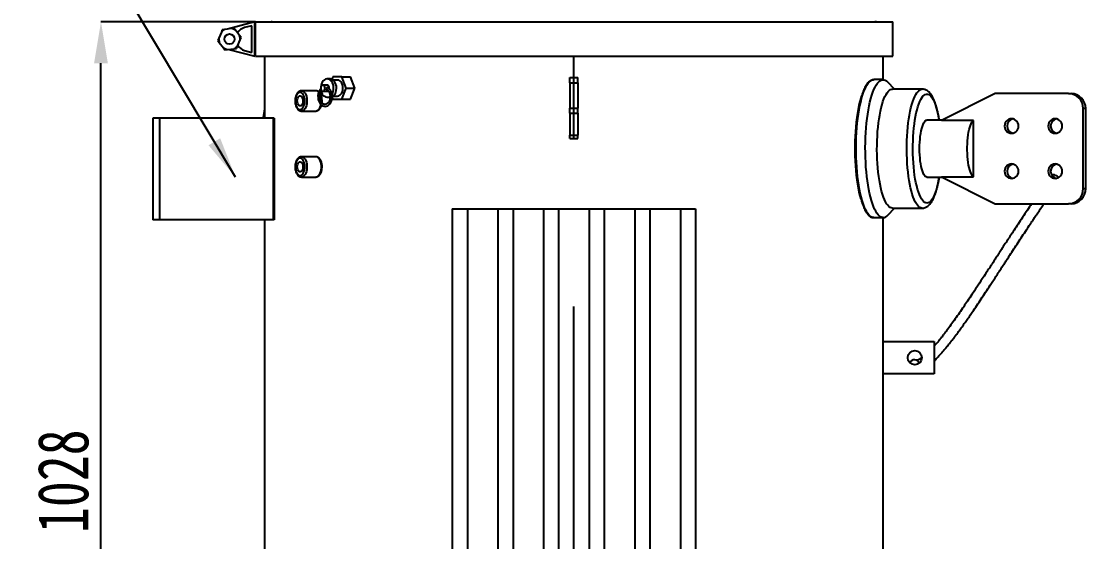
# Model space of a CAD drawing. Header units: millimetres. Extents: x 118006 to 124636, y -130611 to -125922.
# Drawn here: x 119821 to 120871, y -127474 to -126961 of the extents above; entities that cross this region are included whole.
import ezdxf

# ---------------------------------------------------------------- set-up
doc = ezdxf.new("R2010")
doc.units = ezdxf.units.MM
doc.header["$LTSCALE"] = 13
doc.linetypes.add('CENTERX2', pattern=[101.6, 63.5, -12.7, 12.7, -12.7])
for name, color, linetype in [('中心线', 1, 'CENTERX2'), ('几何体', 7, 'Continuous'), ('尺寸', 3, 'Continuous'), ('注释', 2, 'Continuous')]:
    doc.layers.add(name, color=color, linetype=linetype)
doc.styles.add('SLDTEXTSTYLE0', font='hyswlongfangsong.ttf')
doc.styles.get("Standard").update_dxf_attribs({"font": 'gbenor.shx', "bigfont": 'gbcbig.shx'})
doc.dimstyles.new('SLDDIMSTYLE0', dxfattribs={"dimtxt": 50, "dimasz": 40.8, "dimexe": 0, "dimexo": 0.0625, "dimgap": 12.5, "dimtad": 2, "dimdec": 0, "dimrnd": 1e-09, "dimzin": 12, "dimdsep": 46, "dimtxsty": 'SLDTEXTSTYLE0', "dimsah": 1, "dimcen": 0.09, "dimadec": 0, "dimazin": 3, "dimtfac": 1, "dimtdec": 0, "dimtmove": 0, "dimatfit": 0, "dimfxl": 1, "dimfrac": 2, "dimtolj": 1, "dimtzin": 12, "dimarcsym": 0})
doc.dimstyles.new('SLDDIMSTYLE2', dxfattribs={"dimtxt": 0.18, "dimasz": 40.8, "dimexe": 0, "dimexo": 0.0625, "dimgap": 0, "dimtad": 0, "dimtih": 1, "dimtoh": 1, "dimdec": 0, "dimrnd": 1e-09, "dimzin": 0, "dimdsep": 46, "dimtxsty": 'Standard', "dimsah": 1, "dimcen": 0.09, "dimadec": 0, "dimazin": 0, "dimtfac": 40.8, "dimtdec": 0, "dimtofl": 0, "dimtmove": 0, "dimatfit": 3, "dimfxl": 1, "dimfrac": 2, "dimtolj": 1, "dimtzin": 0, "dimarcsym": 0})

# ---------------------------------------------------------------- blocks, each defined once
blk = doc.blocks.new('*D40')
at = {"layer": 'Defpoints', "color": 0, "transparency": 16777216}
for p in [(119900, -126961.2), (120052.4, -126961.2), (120061.1, -127888.7)]:
    blk.add_point(p, dxfattribs=at)
at = {"layer": '尺寸', "color": 0, "lineweight": -2, "transparency": 16777216}
for p, q in [((120052.4, -126961.2), (119900, -126961.2)), ((119900, -127847.9), (119900, -127002)), ((120061.1, -127888.7), (119900, -127888.7))]:
    blk.add_line(p, q, dxfattribs=at)
at = {"layer": '尺寸', "color": 0, "transparency": 16777216}
for points in [[(119893.2, -127002), (119906.8, -127002), (119900, -126961.2)], [(119893.2, -127847.9), (119906.8, -127847.9), (119900, -127888.7)]]:
    blk.add_solid(points, dxfattribs=at)
at = {"layer": '尺寸', "color": 0, "transparency": 16777216, "insert": (119837.5, -127413.9), "char_height": 50, "attachment_point": 2, "rotation": 90, "style": 'SLDTEXTSTYLE0'}
blk.add_mtext('\\A1;1028', dxfattribs=at)

msp = doc.modelspace()

# ---------------------------------------------------------------- linework, layer by layer
at = {"layer": '中心线'}
msp.add_line((120366.14, -128067.19), (120366.14, -126995.17), dxfattribs=at)
at = {"layer": '几何体'}
for p, q in [((120051.64, -126961.17), (120024.69, -126968.34)), ((120048.64, -126965.08), (120041.65, -126966.94)), ((120048.64, -126991.27), (120048.64, -126965.08)), ((120051.64, -126995.17), (120051.64, -126961.17)), ((120052.45, -126995.17), (120052.45, -126961.17)), ((120052.45, -126961.17), (120680.64, -126961.17)), ((120680.64, -126995.17), (120680.64, -126961.17)), ((120018.68, -126971.26), (120016.12, -126977.45)), ((120019.6, -126969.02), (120018.68, -126971.26)), ((120022, -126968.7), (120019.6, -126969.02)), ((120028.65, -126967.82), (120022, -126968.7)), ((120031.05, -126967.5), (120028.65, -126967.82)), ((120032.53, -126969.42), (120031.05, -126967.5)), ((120036.61, -126974.74), (120032.53, -126969.42)), ((120038.09, -126976.66), (120036.61, -126974.74)), ((120037.16, -126978.89), (120038.09, -126976.66)), ((120016.12, -126977.45), (120015.19, -126979.69)), ((120015.19, -126979.69), (120016.67, -126981.61)), ((120016.67, -126981.61), (120020.76, -126986.93)), ((120020.76, -126986.93), (120022.23, -126988.85)), ((120031.28, -126987.65), (120033.68, -126987.33)), ((120033.68, -126987.33), (120034.6, -126985.09)), ((120034.6, -126985.09), (120037.16, -126978.89)), ((120022.23, -126988.85), (120024.63, -126988.53)), ((120024.63, -126988.53), (120031.28, -126987.65)), ((120025.99, -126988.35), (120051.64, -126995.17)), ((120041.65, -126989.41), (120048.64, -126991.27)), ((120052.45, -126995.17), (120680.64, -126995.17)), ((120061.14, -126995.17), (120061.14, -127056.17)), ((120671.14, -127018.18), (120671.14, -126995.17)), ((120125.83, -127017.53), (120122.97, -127017.53)), ((120128.51, -127015.53), (120127.56, -127017.88)), ((120137.41, -127015.53), (120128.51, -127015.53)), ((120132.96, -127018.53), (120128.72, -127018.53)), ((120141.86, -127026.53), (120137.41, -127015.53)), ((120137.41, -127015.53), (120145.9, -127015.53)), ((120150.35, -127026.53), (120145.9, -127015.53)), ((120362.14, -127021.17), (120362.14, -127016.17)), ((120362.14, -127016.17), (120370.14, -127016.17)), ((120370.14, -127021.17), (120370.14, -127016.17)), ((120670.99, -127018.18), (120661.83, -127018.18)), ((120661.83, -127018.18), (120661.89, -127018.18)), ((120097.42, -127029.12), (120097.55, -127029.12)), ((120111.75, -127029.12), (120097.55, -127029.12)), ((120111.88, -127029.12), (120111.75, -127029.12)), ((120122.97, -127023.53), (120118.77, -127023.53)), ((120125.01, -127027.29), (120125.08, -127026.53)), ((120137.41, -127037.53), (120141.86, -127026.53)), ((120141.86, -127026.53), (120150.35, -127026.53)), ((120145.9, -127037.53), (120150.35, -127026.53)), ((120362.14, -127021.17), (120370.14, -127021.17)), ((120362.14, -127021.17), (120362.14, -127046.17)), ((120370.14, -127021.17), (120370.14, -127046.17)), ((120682.13, -127027.57), (120675.71, -127020.67)), ((120709.45, -127027.57), (120680.06, -127027.57)), ((120118.77, -127029.53), (120122.97, -127029.53)), ((120122.97, -127035.53), (120125.83, -127035.53)), ((120125.92, -127035.03), (120126.21, -127035.03)), ((120126.21, -127035.03), (120127.92, -127035.03)), ((120127.88, -127035.98), (120128.51, -127037.53)), ((120128.51, -127037.53), (120137.41, -127037.53)), ((120128.72, -127034.53), (120132.96, -127034.53)), ((120137.41, -127037.53), (120145.9, -127037.53)), ((120781.23, -127031.77), (120728.62, -127058.46)), ((120853.67, -127031.77), (120781.23, -127031.77)), ((120853.67, -127031.77), (120856.13, -127031.77)), ((120097.55, -127049.12), (120111.75, -127049.12)), ((120362.14, -127051.17), (120362.14, -127046.17)), ((120362.14, -127046.17), (120370.14, -127046.17)), ((120370.14, -127051.17), (120370.14, -127046.17)), ((120870.62, -127046.77), (120868.16, -127046.77)), ((120868.16, -127125.58), (120868.16, -127046.77)), ((120870.62, -127125.58), (120870.62, -127046.77)), ((119951.18, -127056.17), (119951.18, -127156.17)), ((119957.85, -127056.17), (119951.18, -127056.17)), ((119957.85, -127056.17), (119957.85, -127156.17)), ((120069.62, -127056.17), (119957.85, -127056.17)), ((120069.62, -127056.17), (120069.62, -127156.17)), ((120070.66, -127056.17), (120069.62, -127056.17)), ((120070.66, -127056.17), (120070.66, -127156.17)), ((120362.14, -127051.17), (120370.14, -127051.17)), ((120362.14, -127051.17), (120362.14, -127073.03)), ((120370.14, -127051.17), (120370.14, -127073.03)), ((120729.41, -127058.06), (120714.16, -127058.06)), ((120759.94, -127058.46), (120728.62, -127058.46)), ((120759.94, -127113.89), (120759.94, -127058.46)), ((120362.14, -127073.03), (120370.14, -127073.03)), ((120362.14, -127076.17), (120362.14, -127073.03)), ((120362.14, -127076.17), (120370.14, -127076.17)), ((120370.14, -127076.17), (120370.14, -127073.03)), ((120097.42, -127094.12), (120097.55, -127094.12)), ((120111.75, -127094.12), (120097.55, -127094.12)), ((120111.88, -127094.12), (120111.75, -127094.12)), ((120097.55, -127114.12), (120111.75, -127114.12)), ((120714.16, -127114.29), (120729.41, -127114.29)), ((120728.62, -127113.89), (120781.23, -127140.58)), ((120728.62, -127113.89), (120759.94, -127113.89)), ((120868.16, -127125.58), (120870.62, -127125.58)), ((120675.71, -127151.68), (120682.13, -127144.78)), ((120680.06, -127144.78), (120709.45, -127144.78)), ((120781.23, -127140.58), (120853.67, -127140.58)), ((120856.13, -127140.58), (120853.67, -127140.58)), ((120246.14, -127145.58), (120486.14, -127145.58)), ((120246.14, -127145.58), (120246.14, -127752.58)), ((120261.14, -127145.58), (120261.14, -127752.58)), ((120291.14, -127145.58), (120291.14, -127752.58)), ((120306.14, -127145.58), (120306.14, -127752.58)), ((120336.14, -127145.58), (120336.14, -127752.58)), ((120351.14, -127145.58), (120351.14, -127752.58)), ((120381.14, -127145.58), (120381.14, -127752.58)), ((120396.14, -127145.58), (120396.14, -127752.58)), ((120426.14, -127145.58), (120426.14, -127752.58)), ((120441.14, -127145.58), (120441.14, -127752.58)), ((120471.14, -127145.58), (120471.14, -127752.58)), ((120486.14, -127145.58), (120486.14, -127752.58)), ((120661.83, -127154.17), (120670.99, -127154.17)), ((120671.14, -127276.19), (120671.14, -127154.16)), ((119957.85, -127156.17), (119951.18, -127156.17)), ((120069.62, -127156.17), (119957.85, -127156.17)), ((120061.14, -127156.17), (120061.14, -127606.17)), ((120070.66, -127156.17), (120069.62, -127156.17)), ((120671.14, -127308.19), (120671.14, -127276.19)), ((120671.14, -127276.19), (120721.14, -127276.19)), ((120721.14, -127276.19), (120721.14, -127308.19)), ((120671.14, -127499.21), (120671.14, -127308.19)), ((120721.14, -127308.19), (120671.14, -127308.19))]:
    msp.add_line(p, q, dxfattribs=at)
at = {"layer": '几何体', "flags": 128}
for points in [[(120068.64, -126960.17), (120068.58, -126960.76), (120068.47, -126961.17)], [(120663.81, -126961.17), (120663.7, -126960.76), (120663.64, -126960.17)], [(120129.28, -127026.53), (120129.15, -127024.72), (120128.77, -127022.98), (120128.15, -127021.39), (120127.32, -127020.01), (120126.31, -127018.89), (120125.17, -127018.09), (120123.93, -127017.63), (120122.65, -127017.54), (120121.39, -127017.82), (120120.2, -127018.45), (120119.11, -127019.41), (120118.19, -127020.67), (120117.46, -127022.16), (120116.96, -127023.84), (120116.7, -127025.62), (120116.69, -127027.35)], [(120132.14, -127026.53), (120132.01, -127024.72), (120131.62, -127022.98), (120131, -127021.39), (120130.17, -127020.01), (120129.16, -127018.89), (120128.02, -127018.09), (120126.78, -127017.63), (120125.83, -127017.53)], [(120138.57, -127026.53), (120138.44, -127024.81), (120138.05, -127023.17), (120137.42, -127021.69), (120136.59, -127020.43), (120135.59, -127019.46), (120134.46, -127018.82), (120133.26, -127018.54), (120132.96, -127018.53)], [(120661.83, -127154.17), (120660.56, -127153.99), (120659.3, -127153.46), (120658.05, -127152.58), (120656.82, -127151.35), (120655.61, -127149.78), (120654.44, -127147.88), (120653.31, -127145.66), (120652.22, -127143.13), (120651.18, -127140.3), (120650.2, -127137.19), (120649.28, -127133.82), (120648.42, -127130.19), (120647.63, -127126.34), (120646.92, -127122.27), (120646.28, -127118.02), (120645.73, -127113.6), (120645.26, -127109.04), (120644.87, -127104.36), (120644.58, -127099.59), (120644.37, -127094.74), (120644.26, -127089.85), (120644.24, -127084.95), (120644.31, -127080.04), (120644.47, -127075.17), (120644.72, -127070.36), (120645.06, -127065.63), (120645.48, -127061.01), (120646, -127056.51), (120646.59, -127052.18), (120647.27, -127048.02), (120648.02, -127044.05), (120648.84, -127040.31), (120649.73, -127036.81), (120650.68, -127033.57), (120651.69, -127030.59), (120652.76, -127027.91), (120653.87, -127025.54), (120655.02, -127023.47), (120656.21, -127021.74), (120657.43, -127020.34), (120658.67, -127019.29), (120659.93, -127018.58), (120661.2, -127018.22), (120661.83, -127018.18)], [(120670.99, -127154.17), (120669.72, -127153.99), (120668.46, -127153.46), (120667.21, -127152.58), (120665.98, -127151.35), (120664.78, -127149.78), (120663.61, -127147.88), (120662.47, -127145.66), (120661.38, -127143.13), (120660.34, -127140.3), (120659.36, -127137.19), (120658.44, -127133.82), (120657.58, -127130.19), (120656.79, -127126.34), (120656.08, -127122.27), (120655.45, -127118.02), (120654.89, -127113.6), (120654.42, -127109.04), (120654.04, -127104.36), (120653.74, -127099.59), (120653.54, -127094.74), (120653.42, -127089.85), (120653.4, -127084.95), (120653.47, -127080.04), (120653.63, -127075.17), (120653.88, -127070.36), (120654.22, -127065.63), (120654.65, -127061.01), (120655.16, -127056.51), (120655.75, -127052.18), (120656.43, -127048.02), (120657.18, -127044.05), (120658, -127040.31), (120658.89, -127036.81), (120659.85, -127033.57), (120660.86, -127030.59), (120661.92, -127027.91), (120663.03, -127025.54), (120664.19, -127023.47), (120665.38, -127021.74), (120666.59, -127020.34), (120667.83, -127019.29), (120669.09, -127018.58), (120670.36, -127018.22), (120671.63, -127018.22), (120672.9, -127018.58), (120674.15, -127019.29), (120675.4, -127020.34), (120675.71, -127020.67)], [(120097.55, -127029.12), (120098.34, -127029.22), (120099.36, -127029.67), (120100.31, -127030.46), (120101.16, -127031.56), (120101.88, -127032.94), (120102.45, -127034.54), (120102.84, -127036.3), (120103.04, -127038.17), (120103.04, -127040.07), (120102.84, -127041.94), (120102.45, -127043.7), (120101.88, -127045.3), (120101.16, -127046.68), (120100.31, -127047.78), (120099.36, -127048.57), (120098.34, -127049.02), (120097.57, -127049.12)], [(120116.79, -127027.31), (120116.05, -127028.11), (120115.22, -127029.42), (120114.58, -127030.92), (120114.14, -127032.56), (120113.93, -127034.28), (120113.94, -127036.02), (120114.19, -127037.74), (120114.66, -127039.36), (120115.34, -127040.85), (120116.22, -127042.15), (120117.27, -127043.22), (120118.45, -127044), (120119.72, -127044.46), (120121.02, -127044.6), (120122.29, -127044.41), (120123.5, -127043.93), (120124.63, -127043.16), (120125.63, -127042.12), (120126.49, -127040.84), (120127.16, -127039.37), (120127.63, -127037.75), (120127.88, -127036.04), (120127.92, -127035.03), (120127.92, -127035.03)], [(120120.88, -127026.53), (120120.75, -127025.51), (120120.38, -127024.6), (120119.82, -127023.93), (120119.14, -127023.58), (120118.41, -127023.58), (120117.72, -127023.93), (120117.16, -127024.6), (120116.8, -127025.51), (120116.67, -127026.53), (120116.8, -127027.56), (120117.16, -127028.46), (120117.72, -127029.13), (120118.41, -127029.49), (120119.14, -127029.49), (120119.82, -127029.13), (120120.38, -127028.46), (120120.75, -127027.56), (120120.88, -127026.53)], [(120125.08, -127026.53), (120124.95, -127025.51), (120124.59, -127024.6), (120124.03, -127023.93), (120123.34, -127023.58), (120122.97, -127023.53)], [(120122.97, -127029.53), (120123.34, -127029.49), (120124, -127029.15)], [(120132.96, -127034.53), (120133.26, -127034.52), (120134.46, -127034.24), (120135.59, -127033.6), (120136.59, -127032.63), (120137.42, -127031.37), (120138.05, -127029.89), (120138.44, -127028.25), (120138.57, -127026.53)], [(120680.06, -127144.78), (120678.89, -127144.6), (120677.72, -127144.08), (120676.56, -127143.2), (120675.43, -127141.98), (120674.32, -127140.43), (120673.25, -127138.55), (120672.22, -127136.35), (120671.24, -127133.85), (120670.31, -127131.07), (120669.44, -127128.01), (120668.63, -127124.71), (120667.89, -127121.17), (120667.23, -127117.42), (120666.64, -127113.49), (120666.13, -127109.39), (120665.71, -127105.15), (120665.37, -127100.79), (120665.12, -127096.35), (120664.96, -127091.85), (120664.9, -127087.31), (120664.92, -127082.77), (120665.03, -127078.24), (120665.24, -127073.77), (120665.53, -127069.36), (120665.91, -127065.06), (120666.38, -127060.89), (120666.93, -127056.87), (120667.55, -127053.03), (120668.25, -127049.38), (120669.03, -127045.96), (120669.87, -127042.77), (120670.77, -127039.85), (120671.73, -127037.21), (120672.73, -127034.86), (120673.78, -127032.82), (120674.87, -127031.1), (120675.99, -127029.71), (120677.14, -127028.67), (120678.3, -127027.96), (120679.47, -127027.61), (120680.06, -127027.57)], [(120709.45, -127144.78), (120708.27, -127144.6), (120707.1, -127144.08), (120705.95, -127143.2), (120704.82, -127141.98), (120703.71, -127140.43), (120702.64, -127138.55), (120701.61, -127136.35), (120700.63, -127133.85), (120699.7, -127131.07), (120698.83, -127128.01), (120698.02, -127124.71), (120697.28, -127121.17), (120696.62, -127117.42), (120696.03, -127113.49), (120695.52, -127109.39), (120695.1, -127105.15), (120694.76, -127100.79), (120694.51, -127096.35), (120694.35, -127091.85), (120694.28, -127087.31), (120694.3, -127082.77), (120694.42, -127078.24), (120694.62, -127073.77), (120694.92, -127069.36), (120695.3, -127065.06), (120695.76, -127060.89), (120696.31, -127056.87), (120696.94, -127053.03), (120697.64, -127049.38), (120698.41, -127045.96), (120699.25, -127042.77), (120700.16, -127039.85), (120701.11, -127037.21), (120702.12, -127034.86), (120703.17, -127032.82), (120704.26, -127031.1), (120705.38, -127029.71), (120706.52, -127028.67), (120707.69, -127027.96), (120708.86, -127027.61), (120709.44, -127027.57)], [(120091.62, -127039.12), (120091.73, -127040.89), (120092.03, -127042.58), (120092.52, -127044.12), (120093.17, -127045.44), (120093.96, -127046.48), (120094.86, -127047.2), (120095.81, -127047.57), (120096.79, -127047.57), (120097.75, -127047.2), (120098.64, -127046.48), (120099.43, -127045.44), (120100.09, -127044.12), (120100.58, -127042.58), (120100.88, -127040.89), (120100.98, -127039.12), (120100.88, -127037.35), (120100.58, -127035.66), (120100.09, -127034.12), (120099.43, -127032.8), (120098.64, -127031.76), (120097.75, -127031.04), (120096.79, -127030.67), (120095.81, -127030.67), (120094.86, -127031.04), (120093.96, -127031.76), (120093.17, -127032.8), (120092.52, -127034.12), (120092.03, -127035.66), (120091.73, -127037.35), (120091.62, -127039.12)], [(120093.55, -127039.12), (120093.65, -127037.77), (120093.95, -127036.52), (120094.42, -127035.47), (120095.04, -127034.68), (120095.74, -127034.22), (120096.49, -127034.13), (120097.22, -127034.41), (120097.89, -127035.04), (120098.44, -127035.96), (120098.83, -127037.13), (120099.03, -127038.44), (120099.03, -127039.8), (120098.83, -127041.11), (120098.44, -127042.28), (120097.89, -127043.21), (120097.22, -127043.83), (120096.49, -127044.11), (120095.74, -127044.02), (120095.04, -127043.56), (120094.42, -127042.77), (120093.95, -127041.72), (120093.65, -127040.47), (120093.55, -127039.12)], [(120117.17, -127030.07), (120117.46, -127030.9), (120118.19, -127032.39), (120119.11, -127033.65), (120120.2, -127034.61), (120121.39, -127035.24), (120122.65, -127035.52), (120123.93, -127035.43), (120125.17, -127034.97), (120125.92, -127034.49)], [(120649.3, -127136.43), (120649.19, -127136.03), (120648.28, -127132.63), (120647.43, -127128.99), (120646.66, -127125.12), (120645.96, -127121.04), (120645.34, -127116.78), (120644.8, -127112.35), (120644.35, -127107.79), (120643.99, -127103.1), (120643.71, -127098.33), (120643.53, -127093.49), (120643.44, -127088.62), (120643.44, -127083.73), (120643.53, -127078.85), (120643.71, -127074.02), (120643.99, -127069.24), (120644.35, -127064.56), (120644.8, -127059.99), (120645.34, -127055.57), (120645.96, -127051.3), (120646.66, -127047.23), (120647.43, -127043.36), (120648.28, -127039.71), (120649.19, -127036.32), (120649.83, -127034.2)], [(120714.16, -127139.9), (120713.03, -127139.72), (120711.9, -127139.19), (120710.79, -127138.3), (120709.7, -127137.06), (120708.64, -127135.49), (120707.62, -127133.59), (120706.64, -127131.37), (120705.71, -127128.85), (120704.84, -127126.05), (120704.03, -127122.98), (120703.29, -127119.67), (120702.62, -127116.14), (120702.02, -127112.4), (120701.51, -127108.49), (120701.08, -127104.43), (120700.74, -127100.26), (120700.49, -127095.98), (120700.33, -127091.64), (120700.26, -127087.27), (120700.28, -127082.89), (120700.4, -127078.53), (120700.6, -127074.22), (120700.9, -127069.99), (120701.29, -127065.87), (120701.76, -127061.88), (120702.31, -127058.05), (120702.94, -127054.42), (120703.65, -127050.99), (120704.43, -127047.8), (120705.27, -127044.86), (120706.17, -127042.2), (120707.12, -127039.83), (120708.13, -127037.77), (120709.17, -127036.03), (120710.24, -127034.62), (120711.34, -127033.56), (120712.46, -127032.85), (120713.59, -127032.49), (120714.73, -127032.49), (120715.86, -127032.85), (120716.98, -127033.56), (120718.08, -127034.62), (120719.15, -127036.03), (120720.19, -127037.77), (120721.19, -127039.83), (120722.15, -127042.2), (120723.05, -127044.86), (120723.89, -127047.8), (120724.67, -127050.99), (120725.38, -127054.42), (120726.01, -127058.05), (120726.01, -127058.06)], [(120111.75, -127049.12), (120112.53, -127049.02), (120113.55, -127048.57), (120114.5, -127047.78), (120115.35, -127046.68), (120116.07, -127045.3), (120116.64, -127043.7), (120116.87, -127042.78)], [(120714.16, -127114.29), (120713.34, -127114.11), (120712.54, -127113.59), (120711.76, -127112.71), (120711, -127111.51), (120710.29, -127109.98), (120709.62, -127108.16), (120709.01, -127106.05), (120708.47, -127103.7), (120708, -127101.13), (120707.6, -127098.37), (120707.29, -127095.46), (120707.06, -127092.43), (120706.93, -127089.32), (120706.88, -127086.17), (120706.93, -127083.03), (120707.06, -127079.92), (120707.29, -127076.89), (120707.6, -127073.97), (120708, -127071.21), (120708.47, -127068.64), (120709.01, -127066.29), (120709.62, -127064.19), (120710.29, -127062.37), (120711, -127060.84), (120711.76, -127059.63), (120712.54, -127058.76), (120713.34, -127058.23), (120714.16, -127058.06)], [(120759.94, -127113.89), (120759.15, -127113.18), (120758.38, -127112.14), (120757.65, -127110.77), (120756.96, -127109.09), (120756.32, -127107.12), (120755.74, -127104.89), (120755.24, -127102.43), (120754.8, -127099.76), (120754.45, -127096.92), (120754.18, -127093.95), (120754, -127090.88), (120753.91, -127087.75), (120753.91, -127084.6), (120754, -127081.47), (120754.18, -127078.4), (120754.45, -127075.42), (120754.8, -127072.59), (120755.24, -127069.92), (120755.74, -127067.45), (120756.32, -127065.22), (120756.96, -127063.26), (120757.65, -127061.58), (120758.38, -127060.21), (120759.15, -127059.17), (120759.94, -127058.46)], [(120804.46, -127063.92), (120804.28, -127062.33), (120803.77, -127060.82), (120802.95, -127059.47), (120801.86, -127058.33), (120800.55, -127057.48), (120799.09, -127056.95), (120797.55, -127056.77), (120796.01, -127056.95), (120794.55, -127057.48), (120793.24, -127058.33), (120792.15, -127059.47), (120791.33, -127060.82), (120790.82, -127062.33), (120790.64, -127063.92), (120790.82, -127065.51), (120791.33, -127067.03), (120792.15, -127068.38), (120793.24, -127069.51), (120794.55, -127070.37), (120796.01, -127070.89), (120797.55, -127071.07), (120799.09, -127070.89), (120800.55, -127070.37), (120801.86, -127069.51), (120802.95, -127068.38), (120803.77, -127067.03), (120804.28, -127065.51), (120804.46, -127063.92)], [(120847.44, -127063.92), (120847.27, -127062.33), (120846.76, -127060.82), (120845.93, -127059.47), (120844.84, -127058.33), (120843.53, -127057.48), (120842.07, -127056.95), (120840.53, -127056.77), (120839, -127056.95), (120837.54, -127057.48), (120836.23, -127058.33), (120835.13, -127059.47), (120834.31, -127060.82), (120833.8, -127062.33), (120833.63, -127063.92), (120833.8, -127065.51), (120834.31, -127067.03), (120835.13, -127068.38), (120836.23, -127069.51), (120837.54, -127070.37), (120839, -127070.89), (120840.53, -127071.07), (120842.07, -127070.89), (120843.53, -127070.37), (120844.84, -127069.51), (120845.93, -127068.38), (120846.76, -127067.03), (120847.27, -127065.51), (120847.44, -127063.92)], [(120091.62, -127104.12), (120091.73, -127105.89), (120092.03, -127107.58), (120092.52, -127109.12), (120093.17, -127110.44), (120093.96, -127111.48), (120094.86, -127112.2), (120095.81, -127112.57), (120096.79, -127112.57), (120097.75, -127112.2), (120098.64, -127111.48), (120099.43, -127110.44), (120100.09, -127109.12), (120100.58, -127107.58), (120100.88, -127105.89), (120100.98, -127104.12), (120100.88, -127102.35), (120100.58, -127100.66), (120100.09, -127099.12), (120099.43, -127097.8), (120098.64, -127096.76), (120097.75, -127096.04), (120096.79, -127095.67), (120095.81, -127095.67), (120094.86, -127096.04), (120093.96, -127096.76), (120093.17, -127097.8), (120092.52, -127099.12), (120092.03, -127100.66), (120091.73, -127102.35), (120091.62, -127104.12)], [(120093.55, -127104.12), (120093.65, -127102.77), (120093.95, -127101.52), (120094.42, -127100.47), (120095.04, -127099.68), (120095.74, -127099.22), (120096.49, -127099.13), (120097.22, -127099.41), (120097.89, -127100.04), (120098.44, -127100.96), (120098.83, -127102.13), (120099.03, -127103.44), (120099.03, -127104.8), (120098.83, -127106.11), (120098.44, -127107.28), (120097.89, -127108.21), (120097.22, -127108.83), (120096.49, -127109.11), (120095.74, -127109.02), (120095.04, -127108.56), (120094.42, -127107.77), (120093.95, -127106.72), (120093.65, -127105.47), (120093.55, -127104.12)], [(120097.55, -127094.12), (120098.34, -127094.22), (120099.36, -127094.67), (120100.31, -127095.46), (120101.16, -127096.56), (120101.88, -127097.94), (120102.45, -127099.54), (120102.84, -127101.3), (120103.04, -127103.17), (120103.04, -127105.07), (120102.84, -127106.94), (120102.45, -127108.7), (120101.88, -127110.3), (120101.16, -127111.68), (120100.31, -127112.78), (120099.36, -127113.57), (120098.34, -127114.02), (120097.57, -127114.12)], [(120111.75, -127114.12), (120112.53, -127114.02), (120113.55, -127113.57), (120114.5, -127112.78), (120115.35, -127111.68), (120116.07, -127110.3), (120116.64, -127108.7), (120117.03, -127106.94), (120117.23, -127105.07), (120117.23, -127103.17), (120117.03, -127101.3), (120116.64, -127099.54), (120116.07, -127097.94), (120115.35, -127096.56), (120114.5, -127095.46), (120113.55, -127094.67), (120112.53, -127094.22), (120111.88, -127094.12)], [(120804.46, -127108.42), (120804.28, -127106.83), (120803.77, -127105.32), (120802.95, -127103.97), (120801.86, -127102.83), (120800.55, -127101.98), (120799.09, -127101.45), (120797.55, -127101.27), (120796.01, -127101.45), (120794.55, -127101.98), (120793.24, -127102.83), (120792.15, -127103.97), (120791.33, -127105.32), (120790.82, -127106.83), (120790.64, -127108.42), (120790.82, -127110.01), (120791.33, -127111.53), (120792.15, -127112.88), (120793.24, -127114.01), (120794.55, -127114.87), (120796.01, -127115.39), (120797.55, -127115.57), (120799.09, -127115.39), (120800.55, -127114.87), (120801.86, -127114.01), (120802.95, -127112.88), (120803.77, -127111.53), (120804.28, -127110.01), (120804.46, -127108.42)], [(120847.44, -127108.42), (120847.27, -127106.83), (120846.76, -127105.32), (120845.93, -127103.97), (120844.84, -127102.83), (120843.53, -127101.98), (120842.07, -127101.45), (120840.53, -127101.27), (120839, -127101.45), (120837.54, -127101.98), (120836.23, -127102.83), (120835.13, -127103.97), (120834.31, -127105.32), (120833.8, -127106.83), (120833.63, -127108.42), (120833.8, -127110.01), (120834.31, -127111.53), (120835.13, -127112.88), (120836.23, -127114.01), (120837.54, -127114.87), (120839, -127115.39), (120840.53, -127115.57), (120842.07, -127115.39), (120843.53, -127114.87), (120844.84, -127114.01), (120845.93, -127112.88), (120846.76, -127111.53), (120847.27, -127110.01), (120847.44, -127108.42)], [(120726.01, -127114.29), (120725.7, -127116.14), (120725.03, -127119.67), (120724.29, -127122.98), (120723.48, -127126.05), (120722.61, -127128.85), (120721.68, -127131.37), (120720.7, -127133.59), (120719.68, -127135.49), (120718.62, -127137.06), (120717.53, -127138.3), (120716.42, -127139.19), (120715.29, -127139.72), (120714.16, -127139.9)]]:
    msp.add_lwpolyline(points, dxfattribs=at)
at = {"layer": '几何体'}
for centre, radius in [((120026.64, -126978.17), 5), ((120702.14, -127292.19), 7)]:
    msp.add_circle(centre, radius, dxfattribs=at)
for centre, radius, start, end in [((120026.64, -126978.17), 10.55, 116.0855, 139.01794), ((120026.64, -126978.17), 10.55, 56.0855, 79.01794), ((120044.64, -126978.17), 11.63, 104.90015, 149.09741), ((120026.64, -126978.17), 10.55, 356.0855, 19.01794), ((120026.64, -126978.17), 10.55, 176.0855, 199.01794), ((120026.64, -126978.17), 10.55, 236.0855, 259.01794), ((120026.64, -126978.17), 10.55, 296.0855, 319.01794), ((120044.64, -126978.17), 11.63, 212.7545, 255.09985), ((120111.45, -127033.24), 4.14, 38.50691, 83.92336), ((120117.96, -127026.71), 11.33, 329.21714, 0.92931), ((120122.79, -127027.18), 9.37, 303.32284, 3.99633), ((120101.01, -127039.02), 16.25, 356.61149, 21.52421), ((120853.41, -127046.52), 14.75, 359.02424, 88.98981), ((120855.87, -127046.52), 14.75, 359.02424, 88.98981), ((120800.24, -127063.92), 7.19, 101.71697, 258.28303), ((120843.22, -127063.92), 7.19, 101.71698, 258.28302), ((120800.24, -127108.42), 7.19, 101.71698, 258.28302), ((120843.22, -127108.42), 7.19, 101.71697, 258.28303), ((120838.86, -127115.81), 3.89, 58.41979, 115.45645), ((120837.11, -127120.78), 9.11, 42.01688, 65.44873), ((120853.41, -127125.83), 14.75, 271.01019, 0.97576), ((120855.87, -127125.83), 14.75, 271.01019, 0.97576), ((120670.47, -127147.46), 6.72, 274.44601, 321.15743), ((120701.82, -127299.08), 4.88, 16.73084, 157.90927)]:
    msp.add_arc(centre, radius, start, end, dxfattribs=at)
for points, knots in [([(120661.91, -127018.22), (120661.6, -127018.21), (120660.85, -127018.2), (120659.68, -127018.55), (120658.4, -127019.2), (120657.15, -127020.16), (120655.92, -127021.44), (120654.72, -127023.03), (120653.56, -127024.92), (120652.44, -127027.11), (120651.38, -127029.57), (120650.54, -127031.79), (120650.07, -127033.27), (120649.92, -127033.76)], [0, 0, 0, 0, 0.0623833, 0.1532864, 0.2454946, 0.3412048, 0.4405901, 0.542253, 0.6446694, 0.7468862, 0.848723, 0.9501955, 1, 1, 1, 1]), ([(120097.38, -127029.15), (120097.06, -127029.17), (120096.37, -127029.23), (120095.36, -127029.69), (120094.39, -127030.41), (120093.51, -127031.4), (120092.75, -127032.64), (120092.14, -127034.11), (120091.69, -127035.73), (120091.42, -127037.43), (120091.39, -127038.57), (120091.38, -127039.12)], [0, 0, 0, 0, 0.0884869, 0.1930707, 0.3002182, 0.412718, 0.5302163, 0.6501314, 0.7699733, 0.8892432, 1, 1, 1, 1]), ([(120114.81, -127030.39), (120114.53, -127030.16), (120113.96, -127029.69), (120112.97, -127029.25), (120112.27, -127029.18), (120111.93, -127029.15)], [0, 0, 0, 0, 0.3242819, 0.6773537, 1, 1, 1, 1]), ([(120125.92, -127035.03), (120125.91, -127035.29), (120125.9, -127036.07), (120125.71, -127037.34), (120125.3, -127038.75), (120124.71, -127040.01), (120123.97, -127041.05), (120123.13, -127041.85), (120122.22, -127042.38), (120121.27, -127042.62), (120120.29, -127042.59), (120119.31, -127042.24), (120118.37, -127041.58), (120117.53, -127040.65), (120116.84, -127039.49), (120116.32, -127038.15), (120115.99, -127036.68), (120115.87, -127035.14), (120115.96, -127033.59), (120116.26, -127032.11), (120116.76, -127030.76), (120117.29, -127029.75), (120117.69, -127029.3), (120117.83, -127029.14)], [0, 0, 0, 0, 0.0253797, 0.0747487, 0.1240578, 0.1731962, 0.2221907, 0.2711738, 0.3205167, 0.3709852, 0.4234466, 0.4772562, 0.5294382, 0.5799381, 0.6296502, 0.6791339, 0.7285728, 0.7780341, 0.827496, 0.8768858, 0.9261265, 0.9751947, 1, 1, 1, 1]), ([(120122.56, -127027.88), (120122.53, -127027.86), (120122.43, -127027.83), (120122.34, -127027.66), (120122.27, -127027.4), (120122.26, -127027.08), (120122.31, -127026.75), (120122.4, -127026.43), (120122.54, -127026.15), (120122.74, -127025.96), (120122.97, -127025.9), (120123.12, -127025.95), (120123.19, -127025.97)], [0, 0, 0, 0, 0.0443872, 0.1508465, 0.2573427, 0.3611576, 0.4634927, 0.5696367, 0.6832056, 0.7998901, 0.9070911, 1, 1, 1, 1]), ([(120122.55, -127027.89), (120122.62, -127027.93), (120123, -127028.13), (120123.67, -127028.68), (120124.47, -127029.65), (120125.12, -127030.86), (120125.6, -127032.24), (120125.87, -127033.65), (120125.9, -127034.6), (120125.92, -127035.03)], [0, 0, 0, 0, 0.0376284, 0.206701, 0.3725866, 0.5364542, 0.6998076, 0.8630724, 1, 1, 1, 1]), ([(120127.92, -127035.03), (120127.91, -127034.72), (120127.89, -127033.83), (120127.68, -127032.37), (120127.22, -127030.73), (120126.55, -127029.22), (120125.67, -127027.91), (120124.65, -127026.86), (120123.77, -127026.25), (120123.25, -127026), (120123.12, -127025.94)], [0, 0, 0, 0, 0.07857013, 0.22565913, 0.37316666, 0.52106465, 0.66934437, 0.81753911, 0.95359787, 1, 1, 1, 1]), ([(120726.23, -127058.06), (120726.22, -127057.95), (120726.02, -127056.6), (120725.58, -127054.13), (120724.91, -127050.68), (120724.14, -127047.43), (120723.31, -127044.36), (120722.39, -127041.49), (120721.39, -127038.83), (120720.29, -127036.37), (120719.07, -127034.13), (120717.76, -127032.22), (120716.39, -127030.66), (120715.01, -127029.46), (120713.57, -127028.56), (120712.08, -127027.94), (120710.69, -127027.6), (120709.8, -127027.6), (120709.44, -127027.6)], [0, 0, 0, 0, 0.0058615, 0.0779367, 0.1502954, 0.223027, 0.2962523, 0.3701366, 0.4449059, 0.5208574, 0.5983213, 0.6774003, 0.7459742, 0.8075885, 0.8634765, 0.9155573, 0.9655243, 1, 1, 1, 1]), ([(120091.38, -127039.12), (120091.38, -127039.43), (120091.4, -127040.34), (120091.56, -127041.82), (120091.94, -127043.49), (120092.49, -127045.05), (120093.22, -127046.43), (120094.09, -127047.54), (120095.06, -127048.37), (120096.09, -127048.89), (120096.94, -127049.13), (120097.44, -127049.09), (120097.57, -127049.08)], [0, 0, 0, 0, 0.0620069, 0.1787506, 0.2960684, 0.4143008, 0.5338737, 0.6548762, 0.7624985, 0.8648903, 0.9638097, 1, 1, 1, 1]), ([(120117.81, -127040.9), (120117.86, -127040.46), (120117.96, -127039.43), (120117.9, -127037.79), (120117.68, -127036.05), (120117.25, -127034.4), (120116.78, -127033.12), (120116.4, -127032.48), (120116.27, -127032.27)], [0, 0, 0, 0, 0.1439285, 0.3331839, 0.5227966, 0.7133083, 0.905466, 1, 1, 1, 1]), ([(120061.14, -127047.63), (120061.03, -127048.45), (120060.74, -127050.58), (120060.24, -127053.44), (120059.78, -127055.46), (120059.62, -127056.17)], [0, 0, 0, 0, 0.2880127, 0.7475504, 1, 1, 1, 1]), ([(120111.67, -127049.09), (120111.95, -127049.09), (120112.61, -127049.09), (120113.61, -127048.73), (120114.61, -127048.09), (120115.52, -127047.19), (120116.32, -127046.02), (120116.96, -127044.71), (120117.24, -127043.73), (120117.37, -127043.28)], [0, 0, 0, 0, 0.1065319, 0.2490227, 0.3931223, 0.5437155, 0.7017337, 0.8642711, 1, 1, 1, 1]), ([(120097.38, -127094.15), (120097.06, -127094.17), (120096.37, -127094.23), (120095.36, -127094.69), (120094.39, -127095.41), (120093.51, -127096.4), (120092.75, -127097.64), (120092.14, -127099.11), (120091.69, -127100.73), (120091.42, -127102.43), (120091.39, -127103.57), (120091.38, -127104.12)], [0, 0, 0, 0, 0.0884869, 0.1930707, 0.3002182, 0.412718, 0.5302163, 0.6501314, 0.7699733, 0.8892432, 1, 1, 1, 1]), ([(120111.67, -127114.09), (120111.95, -127114.09), (120112.61, -127114.09), (120113.61, -127113.73), (120114.61, -127113.09), (120115.52, -127112.19), (120116.32, -127111.02), (120116.98, -127109.62), (120117.49, -127108.04), (120117.81, -127106.34), (120117.95, -127104.57), (120117.91, -127102.79), (120117.67, -127101.05), (120117.26, -127099.39), (120116.67, -127097.88), (120115.9, -127096.54), (120114.99, -127095.48), (120114, -127094.72), (120112.98, -127094.24), (120112.27, -127094.18), (120111.93, -127094.15)], [0, 0, 0, 0, 0.0387021, 0.0904678, 0.142818, 0.1975273, 0.254934, 0.3139824, 0.373298, 0.4323488, 0.4911625, 0.5499024, 0.6087531, 0.6678829, 0.7275235, 0.7878729, 0.8488916, 0.9024111, 0.9534026, 1, 1, 1, 1]), ([(120091.38, -127104.12), (120091.38, -127104.43), (120091.4, -127105.34), (120091.56, -127106.82), (120091.94, -127108.49), (120092.49, -127110.05), (120093.22, -127111.43), (120094.09, -127112.54), (120095.06, -127113.37), (120096.09, -127113.89), (120096.94, -127114.13), (120097.44, -127114.09), (120097.57, -127114.08)], [0, 0, 0, 0, 0.0620069, 0.1787506, 0.2960684, 0.4143008, 0.5338737, 0.6548762, 0.7624985, 0.8648903, 0.9638097, 1, 1, 1, 1]), ([(120709.45, -127144.78), (120709.89, -127144.76), (120710.87, -127144.71), (120712.35, -127144.32), (120713.82, -127143.65), (120715.21, -127142.73), (120716.54, -127141.53), (120717.83, -127140.03), (120719.08, -127138.18), (120720.28, -127135.99), (120721.4, -127133.5), (120722.42, -127130.77), (120723.35, -127127.83), (120724.2, -127124.71), (120724.96, -127121.4), (120725.65, -127117.94), (120726.04, -127115.5), (120726.23, -127114.29)], [0, 0, 0, 0, 0.0418798, 0.0936185, 0.1461315, 0.2013471, 0.261232, 0.3275022, 0.4004931, 0.4778534, 0.5557328, 0.6323311, 0.707621, 0.7818725, 0.8553473, 0.9282466, 1, 1, 1, 1]), ([(120649.37, -127136.82), (120649.41, -127136.98), (120649.75, -127138.19), (120650.44, -127140.24), (120651.44, -127142.94), (120652.5, -127145.36), (120653.61, -127147.52), (120654.77, -127149.4), (120655.99, -127151), (120657.27, -127152.3), (120658.6, -127153.28), (120659.97, -127153.91), (120661.06, -127154.15), (120661.68, -127154.16), (120661.83, -127154.17)], [0, 0, 0, 0, 0.0141379, 0.1097856, 0.2056281, 0.3017208, 0.3981301, 0.4949216, 0.5921161, 0.6895296, 0.786183, 0.8803882, 0.9706781, 1, 1, 1, 1]), ([(120817.3, -127140.58), (120815.9, -127142.63), (120812.92, -127147.02), (120808.46, -127153.7), (120804.11, -127160.26), (120800.22, -127166.16), (120796.74, -127171.45), (120793.61, -127176.24), (120790.75, -127180.63), (120788.13, -127184.64), (120785.76, -127188.29), (120783.49, -127191.76), (120781.14, -127195.38), (120778.5, -127199.43), (120775.52, -127204.01), (120772.19, -127209.1), (120768.06, -127215.42), (120763.43, -127222.45), (120758.61, -127229.72), (120754.29, -127236.16), (120750.17, -127242.22), (120746.08, -127248.16), (120741.87, -127254.15), (120737.66, -127260.02), (120734.08, -127264.87), (120731.19, -127268.67), (120729, -127271.48), (120726.87, -127274.15), (120724.65, -127276.88), (120722.7, -127279.18), (120721.53, -127280.5), (120721.14, -127280.94)], [0, 0, 0, 0, 0.039131, 0.083797, 0.1240131, 0.1599075, 0.1916076, 0.220499, 0.2471913, 0.2716941, 0.2940108, 0.3142047, 0.3358693, 0.3610879, 0.3898773, 0.422257, 0.4582277, 0.512047, 0.5614948, 0.6065172, 0.6474925, 0.693412, 0.7405271, 0.7891017, 0.8392081, 0.868849, 0.8954717, 0.9213537, 0.9507054, 0.9835207, 1, 1, 1, 1]), ([(120721.14, -127295.37), (120721.78, -127294.76), (120723.15, -127293.45), (120725.41, -127291.13), (120727.76, -127288.58), (120730.12, -127285.89), (120732.31, -127283.3), (120734.39, -127280.77), (120736.21, -127278.48), (120737.76, -127276.51), (120739.06, -127274.82), (120740.32, -127273.18), (120741.8, -127271.23), (120743.69, -127268.69), (120746.05, -127265.47), (120748.75, -127261.72), (120751.64, -127257.65), (120754.52, -127253.53), (120757.29, -127249.51), (120760.56, -127244.73), (120764.32, -127239.17), (120768.68, -127232.63), (120773.13, -127225.9), (120777.13, -127219.82), (120780.66, -127214.43), (120783.65, -127209.85), (120786.56, -127205.37), (120789.2, -127201.33), (120791.48, -127197.83), (120793.66, -127194.48), (120796.41, -127190.25), (120799.89, -127184.9), (120803.97, -127178.67), (120808.08, -127172.4), (120812.06, -127166.37), (120815.41, -127161.32), (120818.12, -127157.24), (120820.38, -127153.87), (120822.94, -127150.07), (120825.77, -127145.89), (120828, -127142.61), (120829.19, -127140.88), (120829.4, -127140.58)], [0, 0, 0, 0, 0.0240657, 0.0517605, 0.0826961, 0.1080318, 0.1342005, 0.1574581, 0.1774445, 0.1941562, 0.2075904, 0.219431, 0.2340174, 0.2543192, 0.2784938, 0.3065365, 0.3358936, 0.3638299, 0.3903403, 0.4154227, 0.4558774, 0.4945502, 0.5339602, 0.574555, 0.5992378, 0.6251088, 0.6509833, 0.6731057, 0.6912173, 0.7078714, 0.7272968, 0.7592437, 0.7934162, 0.8267498, 0.8591847, 0.8897946, 0.9078876, 0.9251858, 0.9448497, 0.9702466, 0.9947802, 1, 1, 1, 1]), ([(120709.27, -127292.24), (120709.21, -127292.28), (120708.79, -127292.58), (120708, -127293.08), (120706.95, -127293.69), (120706.02, -127294.15), (120705.18, -127294.5), (120704.4, -127294.71), (120703.91, -127294.6), (120703.64, -127294.53)], [0, 0, 0, 0, 0.0172693, 0.1241864, 0.2499921, 0.4003974, 0.5753342, 0.7749656, 1, 1, 1, 1])]:
    msp.add_open_spline(points, degree=3, knots=knots, dxfattribs=at)

# ---------------------------------------------------------------- dimensions: what is measured, and where the dimension line sits
at = {"layer": '尺寸'}
dim = msp.add_linear_dim(base=(119899.96, -126961.17), p1=(120061.14, -127888.67), p2=(120052.45, -126961.17), angle=90, text='1028', dimstyle='SLDDIMSTYLE0', dxfattribs=at)
dim.commit()
dim.dimension.update_dxf_attribs({"geometry": '*D40', "text_midpoint": (119899.96, -127413.87), "dimtype": 160})

# ---------------------------------------------------------------- leaders
at = {"layer": '注释'}
msp.add_leader([(120032.72, -127114.37), (119601.15, -126393.99)], dimstyle='SLDDIMSTYLE2', dxfattribs=at)

doc.saveas('drawing.dxf')
